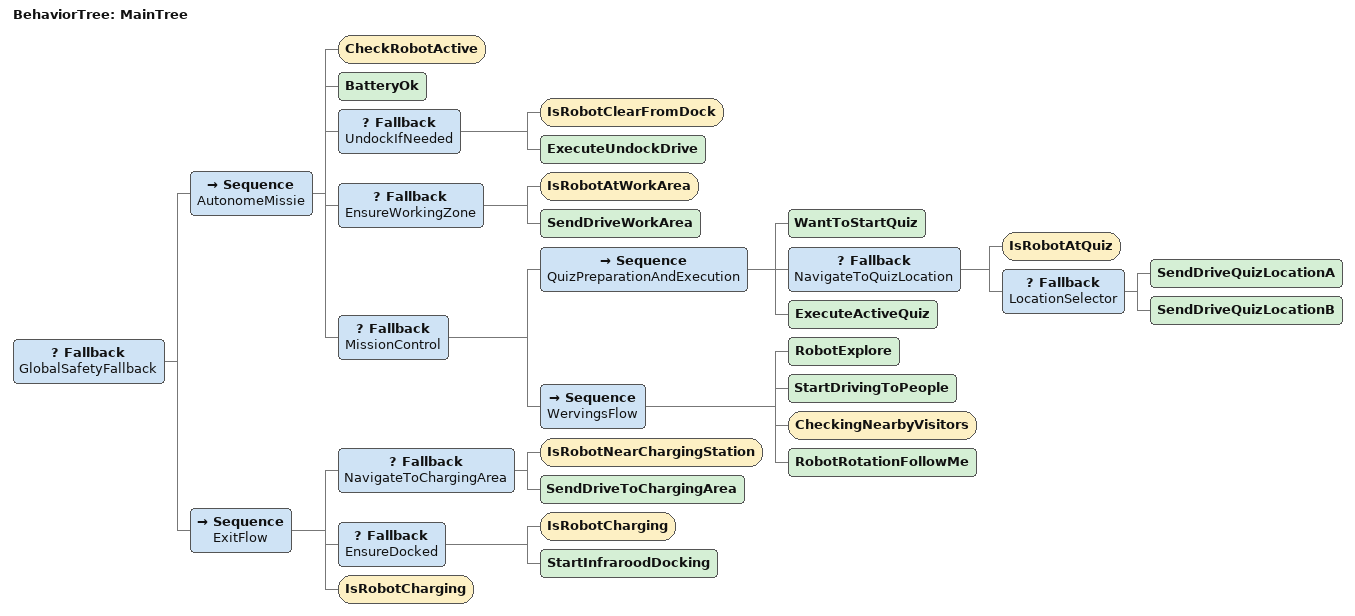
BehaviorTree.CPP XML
<?xml version="1.0" encoding="UTF-8"?>
<root BTCPP_format="3" main_tree_to_execute="MainTree">
  <BehaviorTree ID="MainTree">
    <Fallback name="GlobalSafetyFallback">

      <!-- HOOFDFLOW 1: AUTONOME MISSIE (ROBOT IS ACTIEF EN BATTERIJ OK) -->
      <Sequence name="AutonomeMissie">
        <CheckRobotActive/>
        <BatteryOk/>

        <!-- STAP 1: Undock-beveiliging. Als we net van de lader komen, rijden we eerst naar voren -->
        <Fallback name="UndockIfNeeded">
          <IsRobotClearFromDock/>    <!-- Condition: Staan we vrij van de laadpaal? -->
          <ExecuteUndockDrive/>      <!-- Action: Stuurt "STOP" naar docking / rijdt stukje naar voren -->
        </Fallback>

        <!-- STAP 2: Werkzone-waakvlag. Zorgen dat we in de juiste zone rijden -->
        <Fallback name="EnsureWorkingZone">
          <IsRobotAtWorkArea/>       <!-- Condition: Zijn we fysiek in de werkzone? -->
          <SendDriveWorkArea/>       <!-- Action: Nav2 doel naar de ingang van de werkzone -->
        </Fallback>

        <!-- STAP 3: Mission Control (Quizflow vs Bezoekers werven) -->
        <Fallback name="MissionControl">

          <!-- TAK A: Er is op 'START' gedrukt op de Pi -> Quiz-modus activeert -->
          <Sequence name="QuizPreparationAndExecution">
            <WantToStartQuiz/>       <!-- Condition: True zodra startknop via socket binnenkomt -->

            <!-- Navigatie naar de quiz: Probeer A, faalt A (bezet)? Probeer B -->
            <Fallback name="NavigateToQuizLocation">
              <IsRobotAtQuiz/>       <!-- Condition: Staan we al op het eindpunt? -->
              <Fallback name="LocationSelector">
                <SendDriveQuizLocationA/> <!-- Action: Nav2 doel naar primaire quizlocatie -->
                <SendDriveQuizLocationB/> <!-- Action: Nav2 doel naar reserve quizlocatie -->
              </Fallback>
            </Fallback>

            <!-- Aankomst = Quiz start. Blokkeert de robot (Twist=0) en geeft RUNNING zolang de quiz bezig is -->
            <ExecuteActiveQuiz/>
          </Sequence>

          <!-- TAK B: Stand-by / Mensen werven (Alleen actief als Tak A faalt / geen actieve quiz) -->
          <Sequence name="WervingsFlow">
            <RobotExplore/>            <!-- Action: Ronddraaien en kijken in de werkzone -->
            <StartDrivingToPeople/>    <!-- Action: Naar gespotte bezoekers toe rijden -->
            <CheckingNearbyVisitors/>  <!-- Action: Uitnodiging op scherm tonen via state manager -->
            <RobotRotationFollowMe/>   <!-- Action: Interactie en rotatie bij de bezoekers -->
          </Sequence>

        </Fallback>
      </Sequence>

      <!-- HOOFDFLOW 2: LAADPROCEDURE (GEEN WERKSTATUS OF BATTERIJ LEEG) -->
      <Sequence name="ExitFlow">

        <!-- STAP 1: Rij via Nav2 door de verboden zone naar de verzamelplek vlak voor het laadstation -->
        <Fallback name="NavigateToChargingArea">
          <IsRobotNearChargingStation/> <!-- Condition: Staan we klaar voor de infrarood-paal? -->
          <SendDriveToChargingArea/>   <!-- Action: Nav2 doel naar het punt vlak voor de paal -->
        </Fallback>

        <!-- STAP 2: Schakel Nav2 uit en start de fysieke infrarood docking-procedure -->
        <Fallback name="EnsureDocked">
          <IsRobotCharging/>            <!-- Condition: Koppelvlak-check via batstatus.txt -->
          <StartInfraroodDocking/>      <!-- Action: Stuurt "START" naar docking / krabt achteruit tegen de paal -->
        </Fallback>

        <!-- STAP 3: Robot staat succesvol aan de lader en blokkeert hier dwingend -->
        <IsRobotCharging/>
      </Sequence>

    </Fallback>
  </BehaviorTree>

  <!-- NODE MODELS (Voor directe compatibiliteit met Groot2)     -->
</root>
